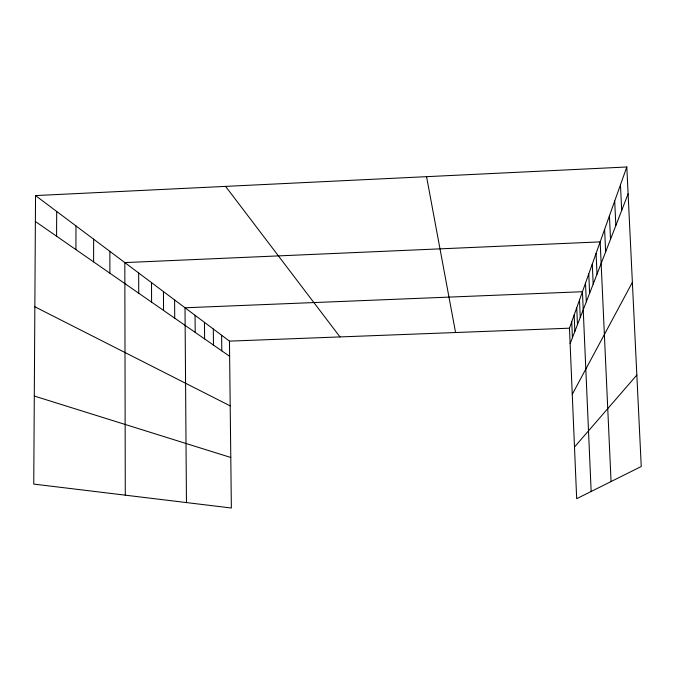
<?xml version="1.0" encoding="UTF-8"?>
<svg xmlns="http://www.w3.org/2000/svg" width="675" height="675" viewBox="0 0 675 675"><rect width="100%" height="100%" fill="white"/><g stroke="black" fill="none" stroke-linecap="round" stroke-linejoin="round"><path stroke-width="1.01" d="M93.614 261.908L93.631 239.186M75.921 249.623L75.98 225.931M56.582 236.208L56.692 211.452M35.539 195.573L33.75 484.085L231.365 508.013L229.458 341.128L35.539 195.573L626.813 166.987L641.25 466.501L576.678 498.698L569.464 328.193L626.813 166.987M570.113 343.659L628.104 193.877M572.257 394.343L632.374 282.352M574.492 447.053L636.837 375.038M229.458 341.128L569.464 328.193M34.298 396.048L230.791 457.481M34.847 306.779L230.2 405.894M35.378 221.493L229.627 356.282M225.593 186.384L339.989 336.926M426.558 176.673L455.574 332.522M620.46 184.832L621.683 210.473M614.689 201.049L615.845 225.551M609.424 215.848L610.521 239.313M604.606 229.407L605.635 251.91M611.061 481.553L600.168 241.878L124.824 262.592L125.288 495.163M596.076 253.387L597.012 274.193M592.287 264.043L593.182 284.091M588.769 273.923L589.621 293.279M585.495 283.129L586.313 301.826M591.148 491.476L582.441 291.718L185.009 307.775L186.46 502.571M579.496 299.987L580.255 317.478M576.745 307.716L577.471 324.658M574.163 314.972L574.872 331.391M571.742 321.781L572.417 337.711M221.619 335.247L221.788 350.84M213.308 329.012L213.469 345.06M204.466 322.372L204.618 338.926M195.058 315.309L195.202 332.387M174.597 299.953L174.715 318.178M163.451 291.592L163.561 310.433M151.512 282.623L151.597 302.13M138.67 272.987L138.729 293.212M109.865 251.362L109.873 273.189"/></g></svg>
